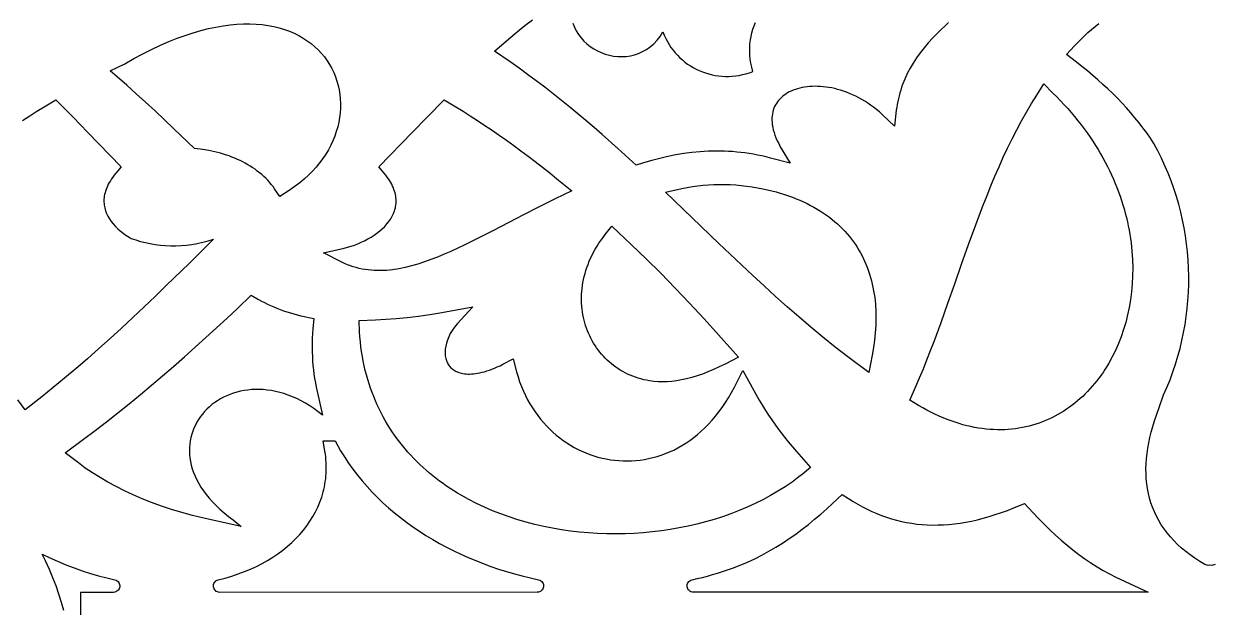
# Model space of a CAD drawing. Extents: x -280 to 280, y -610 to 610.
# Drawn here: x -104.4 to -11.4, y 428.8 to 474.4 of the extents above; entities that cross this region are included whole.
import ezdxf

# ---------------------------------------------------------------- set-up
doc = ezdxf.new("R2010")
doc.units = 0
doc.layers.add('LAYER_1', color=18, linetype='CONTINUOUS')

msp = doc.modelspace()

# ---------------------------------------------------------------- linework, layer by layer
at = {"layer": 'LAYER_1'}
for points in [[(-32.206, 474.474), (-33.066, 473.66), (-33.437, 473.283), (-33.786, 472.901), (-34.113, 472.514), (-34.419, 472.121), (-34.702, 471.722), (-34.964, 471.318), (-35.203, 470.909), (-35.419, 470.493), (-35.613, 470.072), (-35.786, 469.642), (-35.863, 469.429), (-35.934, 469.211), (-36, 468.992), (-36.061, 468.771), (-36.115, 468.548), (-36.164, 468.324), (-36.207, 468.098), (-36.245, 467.87), (-36.276, 467.64), (-36.413, 466.403), (-37.376, 467.309), (-37.599, 467.505), (-37.824, 467.692), (-38.052, 467.869), (-38.282, 468.037), (-38.513, 468.194), (-38.746, 468.342), (-38.98, 468.481), (-39.215, 468.611), (-39.451, 468.731), (-39.687, 468.842), (-39.923, 468.945), (-40.158, 469.038), (-40.393, 469.122), (-40.627, 469.198), (-40.86, 469.265), (-41.091, 469.324), (-41.32, 469.374), (-41.547, 469.416), (-41.772, 469.45), (-41.994, 469.476), (-42.213, 469.493), (-42.428, 469.503), (-42.64, 469.506), (-42.848, 469.5), (-43.051, 469.487), (-43.25, 469.467), (-43.443, 469.44), (-43.632, 469.406), (-43.814, 469.364), (-43.991, 469.317), (-44.162, 469.262), (-44.326, 469.202), (-44.483, 469.135), (-44.634, 469.063), (-44.777, 468.984), (-44.913, 468.901), (-45.041, 468.811), (-45.162, 468.717), (-45.275, 468.618), (-45.38, 468.514), (-45.477, 468.405), (-45.566, 468.291), (-45.647, 468.172), (-45.72, 468.048), (-45.785, 467.92), (-45.841, 467.786), (-45.889, 467.646), (-45.929, 467.501), (-45.959, 467.35), (-45.98, 467.193), (-45.991, 467.029), (-45.992, 466.859), (-45.983, 466.682), (-45.962, 466.499), (-45.93, 466.309), (-45.885, 466.112), (-45.828, 465.908), (-45.758, 465.698), (-45.674, 465.481), (-45.576, 465.258), (-45.464, 465.029), (-45.337, 464.793), (-44.57, 463.496), (-46.102, 463.908), (-46.44, 463.991), (-46.776, 464.068), (-47.109, 464.137), (-47.44, 464.199), (-47.769, 464.253), (-48.096, 464.301), (-48.422, 464.342), (-48.746, 464.376), (-49.068, 464.403), (-49.389, 464.424), (-49.709, 464.438), (-50.027, 464.446), (-50.345, 464.448), (-50.662, 464.443), (-50.977, 464.433), (-51.292, 464.416), (-51.605, 464.394), (-52.235, 464.332), (-52.862, 464.248), (-53.489, 464.143), (-54.117, 464.017), (-54.746, 463.871), (-55.378, 463.706), (-56.019, 463.521), (-56.594, 463.355), (-58.027, 464.655), (-59.263, 465.75), (-59.887, 466.291), (-60.515, 466.828), (-61.149, 467.36), (-61.787, 467.887), (-62.431, 468.409), (-63.081, 468.924), (-63.737, 469.434), (-64.4, 469.937), (-65.07, 470.433), (-65.746, 470.922), (-66.431, 471.404), (-67.653, 472.241), (-66.53, 473.22), (-65.902, 473.748), (-65.289, 474.242), (-64.692, 474.701)], [(-61.54, 474.445), (-61.42, 474.13), (-61.273, 473.831), (-61.099, 473.549), (-60.901, 473.286), (-60.681, 473.041), (-60.441, 472.817), (-60.183, 472.613), (-59.908, 472.43), (-59.62, 472.27), (-59.32, 472.133), (-59.009, 472.02), (-58.691, 471.931), (-58.366, 471.868), (-58.037, 471.832), (-57.707, 471.822), (-57.376, 471.841), (-57.047, 471.889), (-56.722, 471.966), (-56.403, 472.074), (-56.092, 472.212), (-55.791, 472.384), (-55.502, 472.588), (-55.226, 472.825), (-54.967, 473.098), (-54.726, 473.405), (-54.504, 473.749), (-54.402, 473.49), (-54.288, 473.239), (-54.161, 472.997), (-54.024, 472.764), (-53.876, 472.54), (-53.717, 472.325), (-53.549, 472.12), (-53.371, 471.924), (-53.184, 471.738), (-52.989, 471.563), (-52.786, 471.397), (-52.575, 471.242), (-52.357, 471.098), (-52.132, 470.965), (-51.902, 470.843), (-51.665, 470.732), (-51.424, 470.633), (-51.177, 470.545), (-50.927, 470.469), (-50.672, 470.406), (-50.414, 470.355), (-50.154, 470.316), (-49.891, 470.29), (-49.626, 470.278), (-49.359, 470.278), (-49.092, 470.292), (-48.824, 470.319), (-48.556, 470.36), (-48.288, 470.415), (-48.022, 470.484), (-47.756, 470.568), (-47.493, 470.666), (-47.571, 470.989), (-47.633, 471.307), (-47.679, 471.621), (-47.71, 471.931), (-47.724, 472.237), (-47.723, 472.537), (-47.706, 472.832), (-47.673, 473.122), (-47.626, 473.406), (-47.563, 473.683), (-47.485, 473.954), (-47.392, 474.219), (-47.285, 474.475)], [(-11.373, 432.162), (-11.375, 432.162), (-11.377, 432.162), (-11.379, 432.162), (-11.38, 432.162), (-11.646, 432.088), (-11.78, 432.125), (-11.914, 432.088), (-12.18, 432.162), (-12.576, 432.402), (-12.96, 432.655), (-13.325, 432.916), (-13.672, 433.184), (-14, 433.46), (-14.31, 433.744), (-14.601, 434.036), (-14.873, 434.336), (-15.127, 434.643), (-15.363, 434.958), (-15.58, 435.28), (-15.779, 435.609), (-15.959, 435.945), (-16.121, 436.288), (-16.265, 436.637), (-16.39, 436.993), (-16.498, 437.354), (-16.587, 437.722), (-16.659, 438.095), (-16.714, 438.473), (-16.752, 438.856), (-16.772, 439.245), (-16.776, 439.638), (-16.764, 440.036), (-16.735, 440.438), (-16.691, 440.845), (-16.631, 441.257), (-16.556, 441.673), (-16.465, 442.093), (-16.36, 442.517), (-16.24, 442.946), (-16.107, 443.378), (-15.93, 443.911), (-15.752, 444.426), (-15.396, 445.408), (-15.137, 446.002), (-14.896, 446.601), (-14.674, 447.205), (-14.47, 447.813), (-14.284, 448.425), (-14.117, 449.041), (-13.968, 449.66), (-13.837, 450.282), (-13.724, 450.906), (-13.63, 451.533), (-13.554, 452.161), (-13.497, 452.79), (-13.457, 453.42), (-13.436, 454.051), (-13.433, 454.682), (-13.448, 455.313), (-13.481, 455.943), (-13.533, 456.571), (-13.603, 457.199), (-13.69, 457.824), (-13.796, 458.448), (-13.92, 459.068), (-14.062, 459.686), (-14.222, 460.3), (-14.4, 460.91), (-14.597, 461.516), (-14.811, 462.118), (-15.043, 462.714), (-15.293, 463.306), (-15.561, 463.891), (-15.847, 464.47), (-16.151, 465.043), (-16.427, 465.455), (-16.714, 465.862), (-17.011, 466.263), (-17.318, 466.66), (-17.636, 467.051), (-17.964, 467.437), (-18.301, 467.818), (-18.649, 468.195), (-19.006, 468.567), (-19.374, 468.934), (-19.75, 469.297), (-20.137, 469.656), (-20.532, 470.01), (-20.937, 470.361), (-21.352, 470.708), (-21.775, 471.05), (-22.209, 471.391), (-22.991, 471.999), (-22.371, 472.663), (-22.112, 472.93), (-21.848, 473.191), (-21.58, 473.446), (-21.307, 473.695), (-21.03, 473.938), (-20.748, 474.174), (-20.461, 474.404)], [(-104.526, 466.829), (-103.96, 467.194), (-103.393, 467.552), (-102.826, 467.901), (-101.918, 468.447), (-100.555, 467.068), (-99.441, 465.93), (-96.813, 463.223), (-97.239, 462.724), (-97.359, 462.574), (-97.47, 462.425), (-97.572, 462.279), (-97.664, 462.135), (-97.748, 461.993), (-97.823, 461.853), (-97.89, 461.716), (-97.949, 461.581), (-98, 461.448), (-98.044, 461.317), (-98.081, 461.189), (-98.111, 461.063), (-98.134, 460.939), (-98.151, 460.817), (-98.162, 460.697), (-98.166, 460.578), (-98.165, 460.462), (-98.158, 460.347), (-98.146, 460.233), (-98.128, 460.121), (-98.105, 460.01), (-98.077, 459.9), (-98.045, 459.796), (-97.962, 459.576), (-97.861, 459.366), (-97.741, 459.16), (-97.602, 458.959), (-97.447, 458.763), (-97.274, 458.573), (-97.087, 458.389), (-96.885, 458.212), (-96.67, 458.042), (-96.443, 457.881), (-96.206, 457.728), (-96.049, 457.635), (-95.682, 457.51), (-95.308, 457.399), (-94.929, 457.303), (-94.543, 457.222), (-94.153, 457.156), (-93.757, 457.107), (-93.357, 457.073), (-92.952, 457.057), (-92.544, 457.057), (-92.132, 457.075), (-91.716, 457.11), (-91.298, 457.164), (-90.877, 457.236), (-90.453, 457.326), (-90.028, 457.436), (-89.601, 457.566), (-91.513, 455.68), (-93.269, 453.968), (-94.149, 453.121), (-95.031, 452.281), (-95.913, 451.451), (-96.797, 450.63), (-97.682, 449.821), (-98.569, 449.024), (-99.457, 448.24), (-100.346, 447.472), (-101.236, 446.72), (-102.127, 445.985), (-103.02, 445.269), (-104.328, 444.251), (-104.893, 445.038)], [(-101.288, 428.58), (-101.473, 429.215), (-101.678, 429.854), (-101.906, 430.497), (-102.156, 431.144), (-102.428, 431.794), (-102.724, 432.447), (-102.986, 432.986), (-102.447, 432.724), (-101.794, 432.428), (-101.144, 432.156), (-100.497, 431.906), (-99.854, 431.678), (-99.215, 431.473), (-98.58, 431.288), (-97.949, 431.125), (-97.317, 430.981), (-97.215, 430.948), (-97.129, 430.901), (-97.059, 430.841), (-97.004, 430.772), (-96.964, 430.695), (-96.938, 430.612), (-96.927, 430.527), (-96.93, 430.441), (-96.946, 430.356), (-96.977, 430.276), (-97.021, 430.201), (-97.077, 430.135), (-97.147, 430.079), (-97.229, 430.037), (-97.324, 430.01), (-97.43, 430), (-100, 430), (-100, 427.43)]]:
    msp.add_lwpolyline(points, dxfattribs=at)
for points in [[(-86.27, 474.36), (-85.799, 474.319), (-85.343, 474.256), (-84.903, 474.172), (-84.479, 474.069), (-84.071, 473.946), (-83.68, 473.804), (-83.305, 473.644), (-82.948, 473.467), (-82.607, 473.273), (-82.285, 473.063), (-81.98, 472.837), (-81.693, 472.597), (-81.425, 472.343), (-81.175, 472.076), (-80.944, 471.796), (-80.732, 471.506), (-80.539, 471.205), (-80.366, 470.894), (-80.212, 470.574), (-80.078, 470.247), (-79.963, 469.912), (-79.868, 469.571), (-79.793, 469.224), (-79.737, 468.872), (-79.702, 468.516), (-79.686, 468.157), (-79.691, 467.796), (-79.715, 467.432), (-79.76, 467.068), (-79.824, 466.703), (-79.909, 466.339), (-80.014, 465.976), (-80.139, 465.615), (-80.284, 465.257), (-80.45, 464.902), (-80.636, 464.551), (-80.842, 464.205), (-81.069, 463.865), (-81.316, 463.53), (-81.583, 463.203), (-81.871, 462.884), (-82.18, 462.573), (-82.509, 462.271), (-82.858, 461.979), (-83.228, 461.697), (-83.618, 461.427), (-84.438, 460.911), (-84.835, 461.506), (-84.959, 461.679), (-85.091, 461.847), (-85.229, 462.01), (-85.374, 462.169), (-85.524, 462.323), (-85.681, 462.473), (-85.843, 462.617), (-86.011, 462.758), (-86.184, 462.893), (-86.363, 463.024), (-86.546, 463.15), (-86.735, 463.271), (-86.928, 463.387), (-87.125, 463.499), (-87.326, 463.605), (-87.532, 463.707), (-87.74, 463.804), (-87.953, 463.896), (-88.168, 463.983), (-88.387, 464.065), (-88.605, 464.141), (-89.058, 464.281), (-89.515, 464.401), (-89.979, 464.5), (-90.447, 464.578), (-91.094, 464.659), (-92.698, 466.195), (-94.175, 467.581), (-94.912, 468.259), (-95.648, 468.926), (-96.383, 469.582), (-97.686, 470.725), (-96.533, 471.268), (-95.836, 471.665), (-95.129, 472.043), (-94.437, 472.39), (-93.76, 472.707), (-93.096, 472.995), (-92.447, 473.253), (-91.812, 473.483), (-91.192, 473.686), (-90.586, 473.861), (-89.994, 474.01), (-89.418, 474.133), (-88.856, 474.23), (-88.309, 474.303), (-87.777, 474.352), (-87.259, 474.378), (-86.757, 474.38)], [(-24.055, 468.981), (-23.752, 468.683), (-23.455, 468.379), (-23.166, 468.072), (-22.885, 467.763), (-22.612, 467.452), (-22.347, 467.139), (-22.09, 466.823), (-21.842, 466.506), (-21.601, 466.188), (-21.369, 465.867), (-21.144, 465.545), (-20.927, 465.222), (-20.718, 464.897), (-20.517, 464.571), (-20.323, 464.244), (-20.137, 463.915), (-19.959, 463.586), (-19.788, 463.256), (-19.624, 462.925), (-19.468, 462.594), (-19.32, 462.262), (-19.179, 461.929), (-19.045, 461.597), (-18.918, 461.263), (-18.798, 460.93), (-18.686, 460.597), (-18.58, 460.264), (-18.482, 459.931), (-18.391, 459.598), (-18.306, 459.266), (-18.228, 458.934), (-18.158, 458.603), (-18.093, 458.272), (-18.036, 457.942), (-17.985, 457.613), (-17.941, 457.283), (-17.872, 456.632), (-17.829, 455.984), (-17.811, 455.342), (-17.818, 454.707), (-17.849, 454.079), (-17.905, 453.459), (-17.984, 452.848), (-18.086, 452.247), (-18.211, 451.657), (-18.358, 451.077), (-18.527, 450.51), (-18.717, 449.956), (-18.929, 449.416), (-19.161, 448.89), (-19.414, 448.379), (-19.685, 447.887), (-19.83, 447.644), (-19.979, 447.407), (-20.132, 447.175), (-20.29, 446.947), (-20.453, 446.724), (-20.62, 446.506), (-20.792, 446.292), (-20.968, 446.084), (-21.15, 445.88), (-21.335, 445.682), (-21.525, 445.489), (-21.719, 445.302), (-21.918, 445.12), (-22.12, 444.943), (-22.327, 444.772), (-22.538, 444.608), (-22.754, 444.449), (-22.973, 444.296), (-23.196, 444.149), (-23.423, 444.009), (-23.654, 443.875), (-23.889, 443.748), (-24.127, 443.627), (-24.369, 443.513), (-24.615, 443.406), (-24.864, 443.306), (-25.117, 443.213), (-25.372, 443.127), (-25.632, 443.049), (-25.894, 442.978), (-26.16, 442.914), (-26.428, 442.859), (-26.7, 442.811), (-26.974, 442.771), (-27.251, 442.738), (-27.531, 442.714), (-27.814, 442.698), (-28.099, 442.691), (-28.386, 442.691), (-28.676, 442.7), (-28.968, 442.718), (-29.263, 442.744), (-29.559, 442.779), (-29.858, 442.823), (-30.158, 442.875), (-30.461, 442.937), (-30.765, 443.007), (-31.071, 443.087), (-31.379, 443.175), (-31.688, 443.273), (-31.999, 443.38), (-32.312, 443.497), (-32.626, 443.623), (-32.941, 443.759), (-33.258, 443.904), (-33.576, 444.059), (-33.895, 444.224), (-34.216, 444.399), (-34.537, 444.583), (-35.232, 445.003), (-34.75, 446.073), (-34.455, 446.754), (-34.166, 447.448), (-33.882, 448.153), (-33.602, 448.868), (-33.326, 449.591), (-32.782, 451.066), (-32.246, 452.567), (-31.712, 454.087), (-31.175, 455.62), (-30.63, 457.158), (-30.071, 458.695), (-29.784, 459.461), (-29.492, 460.224), (-29.193, 460.982), (-28.888, 461.736), (-28.575, 462.485), (-28.255, 463.227), (-27.925, 463.961), (-27.585, 464.687), (-27.235, 465.404), (-26.874, 466.111), (-26.502, 466.807), (-26.116, 467.491), (-25.718, 468.163), (-25.309, 468.815), (-24.764, 469.686)], [(-70.685, 467.901), (-70.118, 467.552), (-69.551, 467.194), (-68.985, 466.829), (-68.419, 466.456), (-67.854, 466.074), (-67.289, 465.685), (-66.725, 465.288), (-66.161, 464.884), (-65.598, 464.471), (-65.035, 464.051), (-64.473, 463.623), (-63.911, 463.187), (-63.349, 462.744), (-62.788, 462.293), (-61.633, 461.349), (-62.92, 460.718), (-64.178, 460.096), (-65.4, 459.471), (-67.75, 458.247), (-68.881, 457.667), (-69.982, 457.122), (-70.524, 456.864), (-71.058, 456.62), (-71.587, 456.389), (-72.109, 456.172), (-72.626, 455.972), (-73.137, 455.79), (-73.643, 455.626), (-74.145, 455.482), (-74.641, 455.36), (-75.133, 455.261), (-75.618, 455.187), (-75.864, 455.159), (-76.105, 455.138), (-76.346, 455.124), (-76.585, 455.118), (-76.824, 455.118), (-77.061, 455.127), (-77.298, 455.143), (-77.533, 455.167), (-77.767, 455.199), (-78, 455.24), (-78.232, 455.289), (-78.462, 455.347), (-78.691, 455.414), (-78.918, 455.49), (-79.143, 455.575), (-79.367, 455.669), (-79.589, 455.773), (-81.029, 456.515), (-79.4, 456.867), (-79.132, 456.936), (-78.863, 457.017), (-78.594, 457.109), (-78.327, 457.212), (-78.063, 457.326), (-77.803, 457.451), (-77.55, 457.585), (-77.304, 457.728), (-77.067, 457.881), (-76.841, 458.042), (-76.626, 458.212), (-76.424, 458.389), (-76.236, 458.573), (-76.064, 458.763), (-75.908, 458.959), (-75.77, 459.16), (-75.65, 459.366), (-75.549, 459.576), (-75.465, 459.796), (-75.433, 459.9), (-75.405, 460.01), (-75.382, 460.121), (-75.365, 460.233), (-75.352, 460.347), (-75.345, 460.462), (-75.344, 460.578), (-75.349, 460.697), (-75.36, 460.817), (-75.376, 460.939), (-75.4, 461.063), (-75.429, 461.189), (-75.466, 461.317), (-75.51, 461.448), (-75.561, 461.581), (-75.62, 461.716), (-75.687, 461.853), (-75.763, 461.993), (-75.846, 462.135), (-75.939, 462.279), (-76.04, 462.425), (-76.151, 462.574), (-76.271, 462.724), (-76.697, 463.223), (-74.069, 465.93), (-72.956, 467.068), (-71.593, 468.447)], [(-49.67, 461.847), (-49.244, 461.833), (-48.818, 461.807), (-48.392, 461.769), (-47.967, 461.72), (-47.543, 461.66), (-47.121, 461.588), (-46.701, 461.506), (-46.349, 461.428), (-46.005, 461.344), (-45.668, 461.255), (-45.339, 461.161), (-45.018, 461.061), (-44.704, 460.955), (-44.397, 460.844), (-44.098, 460.728), (-43.806, 460.607), (-43.521, 460.48), (-43.244, 460.348), (-42.974, 460.211), (-42.711, 460.069), (-42.455, 459.922), (-42.206, 459.77), (-41.965, 459.613), (-41.731, 459.451), (-41.504, 459.284), (-41.284, 459.113), (-41.071, 458.937), (-40.866, 458.756), (-40.667, 458.571), (-40.476, 458.382), (-40.291, 458.188), (-40.114, 457.99), (-39.944, 457.788), (-39.781, 457.582), (-39.625, 457.372), (-39.475, 457.158), (-39.333, 456.94), (-39.198, 456.719), (-39.069, 456.494), (-38.948, 456.266), (-38.833, 456.034), (-38.725, 455.799), (-38.624, 455.561), (-38.529, 455.319), (-38.441, 455.075), (-38.359, 454.828), (-38.284, 454.578), (-38.216, 454.325), (-38.154, 454.07), (-38.098, 453.812), (-38.048, 453.549), (-37.967, 453.024), (-37.911, 452.487), (-37.878, 451.942), (-37.869, 451.389), (-37.882, 450.829), (-37.918, 450.261), (-37.976, 449.687), (-38.055, 449.108), (-38.155, 448.522), (-38.434, 447.161), (-40.067, 448.391), (-41.045, 449.153), (-42.005, 449.925), (-42.949, 450.707), (-43.879, 451.498), (-44.796, 452.298), (-45.703, 453.105), (-46.6, 453.919), (-47.49, 454.739), (-48.374, 455.565), (-50.131, 457.23), (-54.313, 461.23), (-53.021, 461.532), (-52.611, 461.614), (-52.198, 461.684), (-51.782, 461.741), (-51.363, 461.787), (-50.942, 461.82), (-50.519, 461.841), (-50.095, 461.85)], [(-56.948, 457.137), (-55.81, 456.036), (-54.676, 454.908), (-53.545, 453.752), (-52.417, 452.567), (-51.288, 451.352), (-50.158, 450.105), (-48.606, 448.353), (-49.638, 447.819), (-50.1, 447.595), (-50.551, 447.391), (-50.992, 447.208), (-51.423, 447.044), (-51.844, 446.901), (-52.256, 446.776), (-52.658, 446.671), (-53.051, 446.586), (-53.436, 446.519), (-53.811, 446.471), (-54.178, 446.442), (-54.537, 446.431), (-54.887, 446.439), (-55.228, 446.466), (-55.558, 446.51), (-55.787, 446.552), (-56.008, 446.601), (-56.226, 446.657), (-56.441, 446.72), (-56.652, 446.79), (-56.859, 446.868), (-57.063, 446.952), (-57.262, 447.043), (-57.457, 447.14), (-57.647, 447.243), (-57.833, 447.353), (-58.015, 447.469), (-58.192, 447.591), (-58.365, 447.718), (-58.532, 447.852), (-58.694, 447.99), (-58.852, 448.134), (-59.004, 448.283), (-59.151, 448.437), (-59.293, 448.596), (-59.429, 448.76), (-59.56, 448.928), (-59.685, 449.1), (-59.804, 449.277), (-59.918, 449.458), (-60.025, 449.643), (-60.127, 449.832), (-60.222, 450.025), (-60.312, 450.221), (-60.395, 450.42), (-60.471, 450.623), (-60.541, 450.828), (-60.605, 451.037), (-60.662, 451.249), (-60.712, 451.463), (-60.755, 451.679), (-60.791, 451.899), (-60.82, 452.12), (-60.842, 452.343), (-60.857, 452.569), (-60.865, 452.796), (-60.865, 453.024), (-60.857, 453.255), (-60.842, 453.486), (-60.82, 453.719), (-60.789, 453.953), (-60.751, 454.187), (-60.705, 454.423), (-60.651, 454.659), (-60.589, 454.895), (-60.518, 455.132), (-60.44, 455.368), (-60.353, 455.605), (-60.258, 455.842), (-60.154, 456.078), (-60.041, 456.314), (-59.92, 456.549), (-59.791, 456.783), (-59.652, 457.016), (-59.505, 457.249), (-59.349, 457.48), (-59.184, 457.71), (-59.01, 457.938), (-58.488, 458.584)], [(-86.093, 452.867), (-85.865, 452.74), (-85.631, 452.618), (-85.393, 452.501), (-85.15, 452.388), (-84.902, 452.28), (-84.65, 452.177), (-84.394, 452.079), (-84.134, 451.986), (-83.871, 451.898), (-83.604, 451.815), (-83.333, 451.737), (-83.06, 451.664), (-82.786, 451.597), (-81.781, 451.381), (-81.853, 450.57), (-81.877, 450.203), (-81.894, 449.838), (-81.904, 449.476), (-81.905, 449.117), (-81.899, 448.761), (-81.886, 448.408), (-81.865, 448.057), (-81.837, 447.71), (-81.802, 447.365), (-81.759, 447.024), (-81.71, 446.685), (-81.653, 446.349), (-81.59, 446.016), (-81.52, 445.686), (-81.086, 443.841), (-81.422, 444.104), (-81.759, 444.347), (-82.096, 444.57), (-82.434, 444.773), (-82.77, 444.958), (-83.106, 445.123), (-83.441, 445.271), (-83.774, 445.401), (-84.105, 445.513), (-84.434, 445.608), (-84.76, 445.686), (-85.083, 445.748), (-85.403, 445.793), (-85.718, 445.824), (-86.03, 445.839), (-86.336, 445.839), (-86.638, 445.824), (-86.934, 445.795), (-87.225, 445.753), (-87.509, 445.697), (-87.787, 445.628), (-88.058, 445.546), (-88.321, 445.453), (-88.577, 445.347), (-88.825, 445.23), (-89.064, 445.101), (-89.294, 444.962), (-89.515, 444.812), (-89.727, 444.653), (-89.928, 444.483), (-90.119, 444.305), (-90.299, 444.117), (-90.468, 443.921), (-90.626, 443.717), (-90.771, 443.505), (-90.905, 443.286), (-91.025, 443.059), (-91.133, 442.826), (-91.227, 442.587), (-91.307, 442.341), (-91.373, 442.091), (-91.424, 441.835), (-91.46, 441.574), (-91.481, 441.308), (-91.486, 441.039), (-91.475, 440.766), (-91.447, 440.49), (-91.403, 440.211), (-91.341, 439.929), (-91.261, 439.645), (-91.164, 439.36), (-91.048, 439.072), (-90.913, 438.784), (-90.759, 438.495), (-90.585, 438.206), (-90.391, 437.917), (-90.177, 437.629), (-89.942, 437.341), (-89.686, 437.054), (-89.408, 436.769), (-89.109, 436.486), (-88.787, 436.205), (-88.442, 435.927), (-88.075, 435.652), (-87.44, 435.13), (-90.372, 435.785), (-91.241, 436.001), (-92.081, 436.232), (-92.894, 436.478), (-93.679, 436.74), (-94.438, 437.015), (-95.171, 437.305), (-95.878, 437.609), (-96.56, 437.926), (-97.218, 438.257), (-97.853, 438.601), (-98.464, 438.957), (-99.052, 439.326), (-99.619, 439.707), (-100.164, 440.1), (-101.203, 440.901), (-99.76, 441.955), (-98.858, 442.63), (-97.962, 443.317), (-97.072, 444.015), (-96.188, 444.722), (-95.312, 445.438), (-94.441, 446.163), (-93.578, 446.895), (-92.722, 447.634), (-91.872, 448.378), (-91.03, 449.129), (-90.195, 449.883), (-89.368, 450.642), (-88.548, 451.403), (-87.735, 452.167), (-86.653, 453.196)], [(-70.587, 450.952), (-70.786, 450.701), (-70.961, 450.449), (-71.11, 450.197), (-71.235, 449.946), (-71.337, 449.699), (-71.416, 449.456), (-71.472, 449.219), (-71.506, 448.99), (-71.519, 448.764), (-71.518, 448.663), (-71.512, 448.559), (-71.501, 448.459), (-71.485, 448.361), (-71.465, 448.266), (-71.44, 448.175), (-71.411, 448.087), (-71.377, 448.002), (-71.34, 447.921), (-71.298, 447.842), (-71.252, 447.768), (-71.202, 447.696), (-71.148, 447.628), (-71.089, 447.563), (-71.027, 447.502), (-70.96, 447.444), (-70.888, 447.389), (-70.811, 447.337), (-70.73, 447.289), (-70.643, 447.244), (-70.551, 447.204), (-70.453, 447.167), (-70.35, 447.135), (-70.241, 447.107), (-70.125, 447.083), (-70.004, 447.065), (-69.876, 447.052), (-69.742, 447.045), (-69.602, 447.044), (-69.456, 447.049), (-69.303, 447.061), (-69.144, 447.079), (-68.979, 447.105), (-68.807, 447.137), (-68.63, 447.178), (-68.446, 447.226), (-68.257, 447.283), (-68.061, 447.348), (-67.86, 447.421), (-67.653, 447.504), (-67.44, 447.595), (-67.221, 447.696), (-66.997, 447.806), (-66.195, 448.223), (-65.935, 447.205), (-65.821, 446.818), (-65.695, 446.441), (-65.556, 446.075), (-65.406, 445.718), (-65.245, 445.373), (-65.073, 445.037), (-64.89, 444.712), (-64.697, 444.398), (-64.495, 444.094), (-64.283, 443.802), (-64.062, 443.52), (-63.832, 443.249), (-63.594, 442.989), (-63.347, 442.74), (-63.093, 442.502), (-62.832, 442.276), (-62.564, 442.061), (-62.29, 441.858), (-62.009, 441.666), (-61.722, 441.486), (-61.429, 441.318), (-61.132, 441.162), (-60.829, 441.018), (-60.523, 440.886), (-60.212, 440.767), (-59.897, 440.659), (-59.579, 440.564), (-59.257, 440.482), (-58.934, 440.412), (-58.607, 440.356), (-58.279, 440.312), (-57.949, 440.281), (-57.618, 440.263), (-57.285, 440.258), (-56.952, 440.267), (-56.619, 440.289), (-56.286, 440.324), (-55.953, 440.374), (-55.62, 440.437), (-55.289, 440.514), (-54.959, 440.605), (-54.631, 440.71), (-54.304, 440.829), (-53.98, 440.963), (-53.659, 441.111), (-53.34, 441.274), (-53.025, 441.452), (-52.713, 441.645), (-52.405, 441.854), (-52.102, 442.077), (-51.803, 442.316), (-51.509, 442.571), (-51.22, 442.842), (-50.937, 443.128), (-50.66, 443.431), (-50.39, 443.75), (-50.126, 444.086), (-49.869, 444.439), (-49.62, 444.808), (-49.378, 445.195), (-49.145, 445.599), (-48.921, 446.02), (-48.277, 447.331), (-47.237, 445.465), (-46.977, 445.014), (-46.727, 444.595), (-46.486, 444.203), (-46.248, 443.832), (-46.012, 443.478), (-45.773, 443.134), (-45.527, 442.795), (-45.27, 442.456), (-45, 442.112), (-44.714, 441.757), (-44.07, 440.991), (-42.982, 439.734), (-43.628, 439.209), (-43.887, 439.006), (-44.15, 438.808), (-44.42, 438.614), (-44.965, 438.242), (-45.529, 437.887), (-46.107, 437.549), (-46.7, 437.23), (-47.306, 436.929), (-47.924, 436.645), (-48.555, 436.38), (-49.196, 436.133), (-49.848, 435.903), (-50.509, 435.692), (-51.179, 435.499), (-51.856, 435.324), (-52.541, 435.166), (-53.232, 435.027), (-53.928, 434.907), (-54.629, 434.804), (-55.334, 434.72), (-56.042, 434.653), (-56.753, 434.606), (-57.465, 434.576), (-58.178, 434.565), (-58.891, 434.572), (-59.603, 434.598), (-60.314, 434.643), (-61.022, 434.706), (-61.727, 434.787), (-62.429, 434.888), (-63.125, 435.007), (-63.817, 435.145), (-64.502, 435.302), (-65.18, 435.478), (-65.85, 435.673), (-66.512, 435.887), (-67.165, 436.121), (-67.807, 436.374), (-68.438, 436.646), (-69.057, 436.938), (-69.664, 437.249), (-70.255, 437.579), (-70.548, 437.753), (-70.836, 437.931), (-71.12, 438.114), (-71.4, 438.301), (-71.676, 438.494), (-71.948, 438.692), (-72.216, 438.895), (-72.479, 439.103), (-72.738, 439.315), (-72.993, 439.533), (-73.243, 439.756), (-73.488, 439.984), (-73.728, 440.217), (-73.963, 440.455), (-74.193, 440.698), (-74.419, 440.946), (-74.638, 441.2), (-74.853, 441.458), (-75.061, 441.721), (-75.265, 441.99), (-75.462, 442.263), (-75.654, 442.542), (-75.839, 442.826), (-76.019, 443.114), (-76.192, 443.408), (-76.359, 443.707), (-76.52, 444.011), (-76.674, 444.32), (-76.822, 444.634), (-76.963, 444.953), (-77.097, 445.277), (-77.224, 445.606), (-77.344, 445.94), (-77.456, 446.279), (-77.562, 446.623), (-77.66, 446.972), (-77.751, 447.326), (-77.834, 447.685), (-77.91, 448.049), (-77.978, 448.418), (-78.038, 448.792), (-78.09, 449.171), (-78.134, 449.555), (-78.17, 449.943), (-78.198, 450.337), (-78.242, 451.235), (-76.952, 451.274), (-76.155, 451.317), (-75.332, 451.38), (-74.482, 451.464), (-73.607, 451.571), (-72.706, 451.7), (-71.779, 451.853), (-69.363, 452.301)], [(-79.681, 441.06), (-79.378, 440.567), (-79.058, 440.085), (-78.721, 439.613), (-78.369, 439.151), (-78, 438.699), (-77.615, 438.258), (-77.216, 437.827), (-76.802, 437.407), (-76.374, 436.998), (-75.932, 436.6), (-75.477, 436.213), (-75.009, 435.837), (-74.528, 435.472), (-74.035, 435.118), (-73.53, 434.777), (-73.014, 434.447), (-72.488, 434.128), (-71.951, 433.822), (-71.404, 433.528), (-70.848, 433.246), (-70.282, 432.976), (-69.708, 432.719), (-69.126, 432.474), (-68.536, 432.242), (-67.939, 432.023), (-67.336, 431.816), (-66.725, 431.623), (-66.109, 431.443), (-65.488, 431.277), (-64.861, 431.123), (-64.224, 430.982), (-64.122, 430.95), (-64.036, 430.903), (-63.965, 430.843), (-63.909, 430.774), (-63.869, 430.697), (-63.843, 430.614), (-63.831, 430.529), (-63.834, 430.443), (-63.851, 430.358), (-63.881, 430.277), (-63.924, 430.202), (-63.981, 430.136), (-64.051, 430.08), (-64.133, 430.037), (-64.228, 430.01), (-64.334, 430.001), (-89.106, 430), (-89.211, 430.009), (-89.305, 430.036), (-89.387, 430.078), (-89.456, 430.132), (-89.513, 430.197), (-89.557, 430.271), (-89.588, 430.35), (-89.606, 430.434), (-89.61, 430.519), (-89.6, 430.604), (-89.576, 430.686), (-89.538, 430.763), (-89.484, 430.833), (-89.416, 430.894), (-89.332, 430.943), (-89.233, 430.978), (-88.695, 431.115), (-88.18, 431.267), (-87.678, 431.435), (-87.19, 431.618), (-86.716, 431.816), (-86.257, 432.029), (-85.814, 432.257), (-85.386, 432.497), (-84.975, 432.751), (-84.58, 433.018), (-84.203, 433.297), (-83.843, 433.588), (-83.501, 433.89), (-83.178, 434.204), (-82.873, 434.527), (-82.587, 434.86), (-82.322, 435.203), (-82.076, 435.555), (-81.85, 435.916), (-81.646, 436.285), (-81.462, 436.661), (-81.298, 437.049), (-81.227, 437.24), (-81.159, 437.437), (-81.097, 437.635), (-81.041, 437.835), (-80.99, 438.036), (-80.946, 438.239), (-80.906, 438.444), (-80.873, 438.65), (-80.845, 438.858), (-80.824, 439.067), (-80.808, 439.277), (-80.799, 439.489), (-80.795, 439.702), (-80.798, 439.917), (-80.806, 440.133), (-80.821, 440.35), (-80.843, 440.569), (-80.871, 440.788), (-80.905, 441.009), (-81.055, 441.823), (-80.115, 441.823)], [(-40.024, 437.335), (-39.657, 437.101), (-39.29, 436.883), (-38.922, 436.679), (-38.551, 436.489), (-38.177, 436.312), (-37.801, 436.149), (-37.421, 435.999), (-37.039, 435.863), (-36.653, 435.741), (-36.265, 435.632), (-35.872, 435.538), (-35.477, 435.456), (-35.077, 435.389), (-34.674, 435.335), (-34.267, 435.295), (-33.855, 435.269), (-33.439, 435.257), (-33.019, 435.259), (-32.594, 435.275), (-32.165, 435.305), (-31.73, 435.349), (-31.291, 435.408), (-30.847, 435.481), (-30.397, 435.568), (-29.943, 435.67), (-29.482, 435.787), (-29.017, 435.918), (-28.546, 436.064), (-28.069, 436.225), (-27.587, 436.401), (-27.099, 436.592), (-26.273, 436.938), (-25.599, 436.209), (-25.164, 435.755), (-24.726, 435.314), (-24.285, 434.886), (-23.839, 434.471), (-23.389, 434.071), (-22.936, 433.685), (-22.478, 433.314), (-22.015, 432.959), (-21.548, 432.62), (-21.076, 432.297), (-20.6, 431.992), (-20.118, 431.704), (-19.631, 431.434), (-19.139, 431.183), (-16.608, 430.001), (-52.114, 430.001), (-52.221, 430.01), (-52.315, 430.037), (-52.397, 430.08), (-52.467, 430.135), (-52.524, 430.201), (-52.567, 430.276), (-52.598, 430.357), (-52.615, 430.441), (-52.617, 430.527), (-52.606, 430.613), (-52.581, 430.695), (-52.54, 430.772), (-52.485, 430.842), (-52.415, 430.901), (-52.329, 430.949), (-52.227, 430.982), (-51.823, 431.073), (-51.424, 431.171), (-51.027, 431.275), (-50.632, 431.385), (-50.238, 431.501), (-49.847, 431.624), (-49.458, 431.754), (-49.074, 431.889), (-48.482, 432.115), (-47.903, 432.36), (-47.335, 432.624), (-46.777, 432.906), (-46.229, 433.205), (-45.691, 433.519), (-45.162, 433.85), (-44.643, 434.195), (-44.133, 434.553), (-43.632, 434.924), (-43.14, 435.307), (-42.656, 435.702), (-42.18, 436.106), (-41.713, 436.52), (-41.253, 436.942), (-40.507, 437.651)]]:
    msp.add_lwpolyline(points, close=True, dxfattribs=at)

doc.saveas('drawing.dxf')
